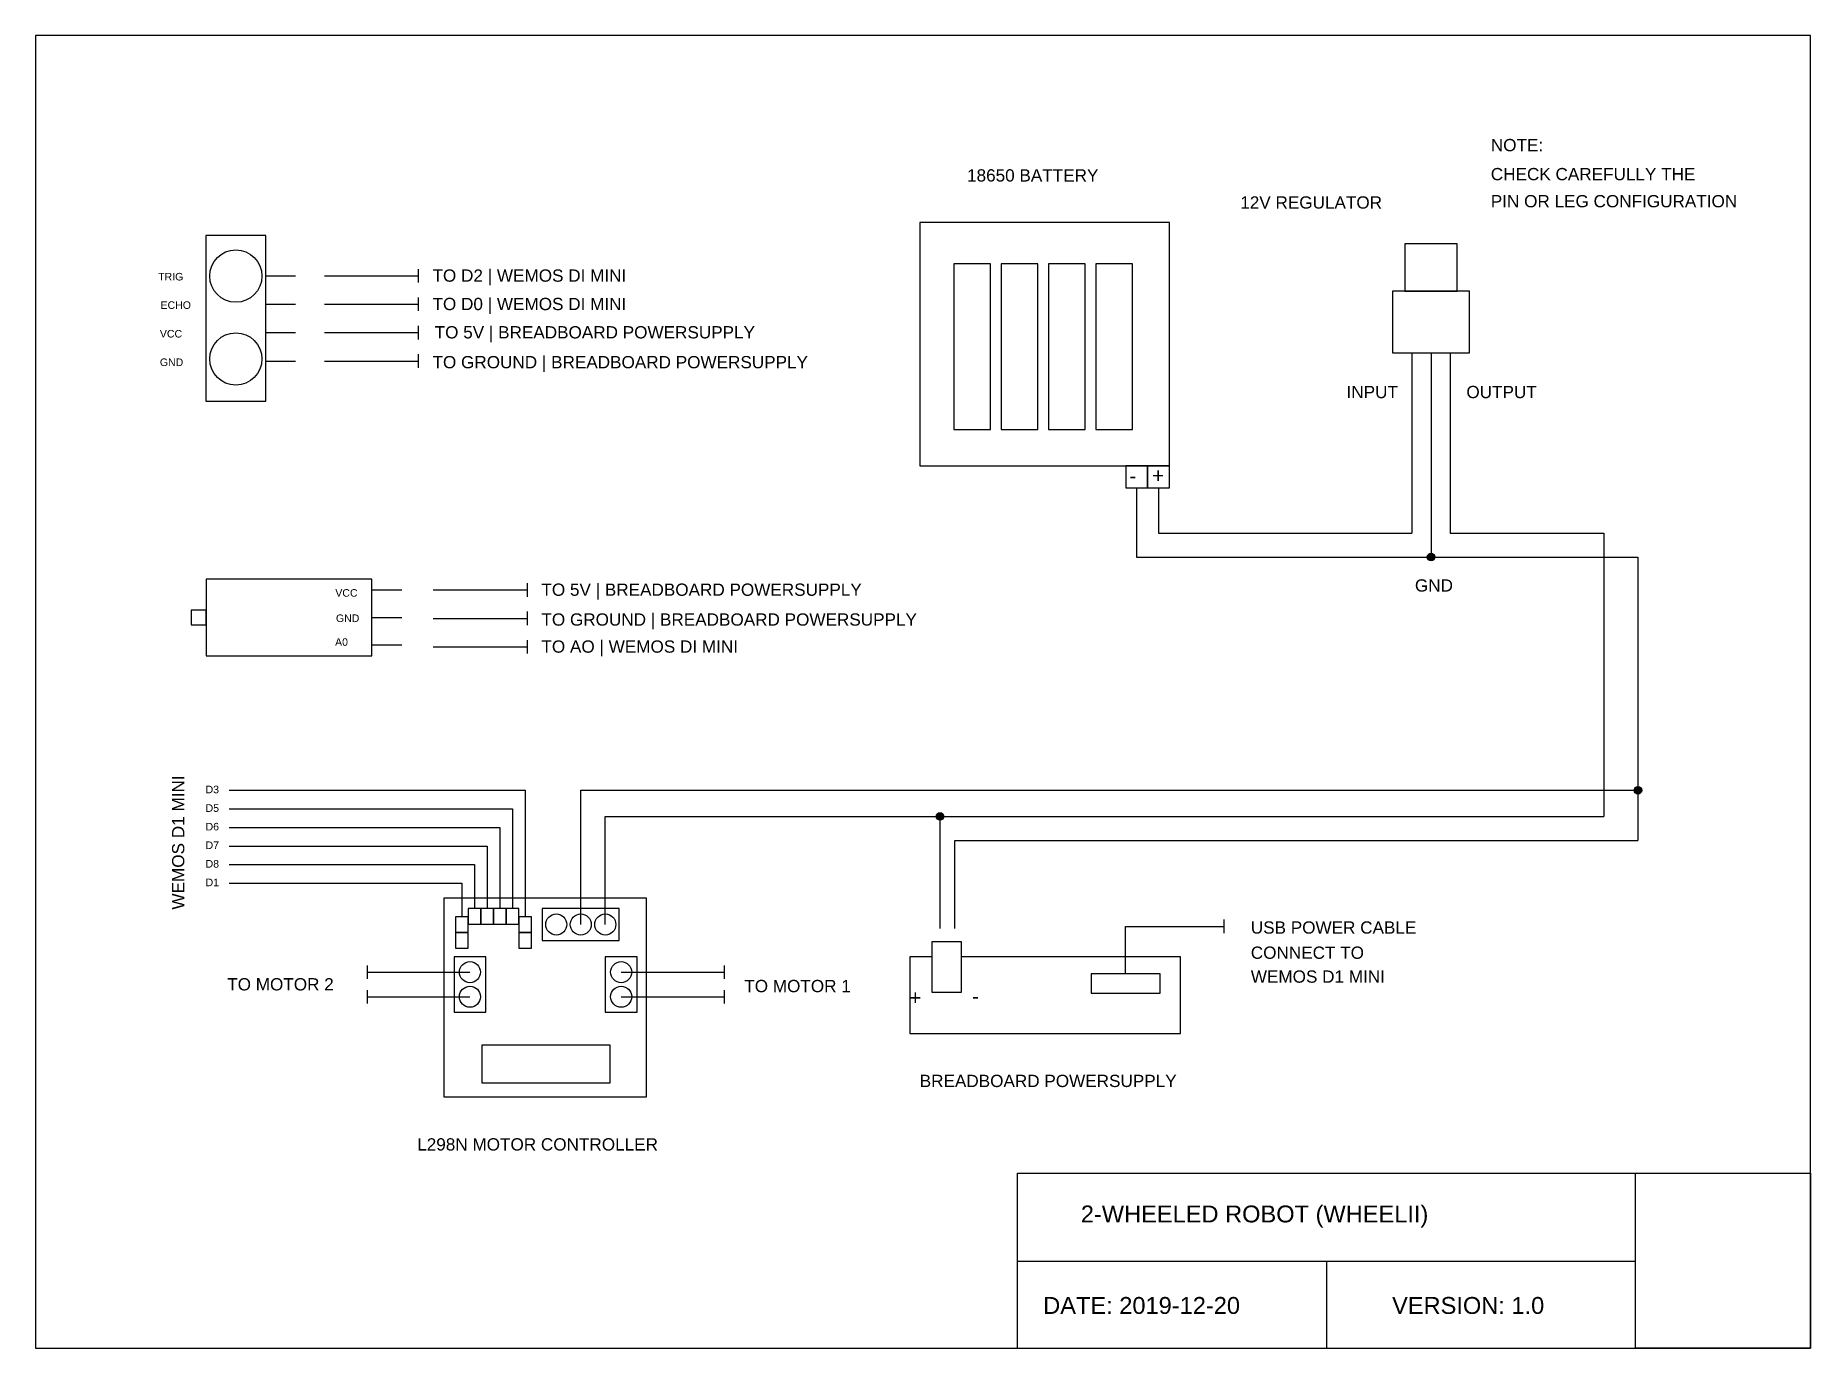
# Model space of a CAD drawing. Header units: inches. Extents: x 7.5 to 42, y -4.3 to 21.2.
import ezdxf

# ---------------------------------------------------------------- set-up
doc = ezdxf.new("R2010")
doc.units = ezdxf.units.IN
doc.header["$MEASUREMENT"] = 0
for name, color, linetype in [('Connections', 253, 'Continuous'), ('Hardware', 142, 'Continuous'), ('Hardware Text', 7, 'Continuous')]:
    doc.layers.add(name, color=color, linetype=linetype)
doc.styles.get("Standard").update_dxf_attribs({"font": 'arial.ttf'})
picture_1 = doc.add_image_def('image1.png', size_in_pixel=(2400, 2400))

msp = doc.modelspace()

# ---------------------------------------------------------------- hatches: boundary and pattern name
at = {"layer": 'Connections'}
h = msp.add_hatch(color=256, dxfattribs=at)
h.set_gradient(color1=(255, 255, 255), one_color=1, name='INVSPHERICAL')
edge = h.paths.add_edge_path()
edge.add_arc((34.651, 11.074), 0.0735, 0, 360)
h = msp.add_hatch(color=256, dxfattribs=at)
h.set_gradient(color1=(255, 255, 255), one_color=1, name='INVSPHERICAL')
edge = h.paths.add_edge_path()
edge.add_arc((38.673, 6.544), 0.0735, 0, 360)
h = msp.add_hatch(color=256, dxfattribs=at)
h.set_gradient(color1=(255, 255, 255), one_color=1, name='INVSPHERICAL')
edge = h.paths.add_edge_path()
edge.add_arc((25.108, 6.035), 0.0735, 0, 360)

# ---------------------------------------------------------------- linework, layer by layer
for p, q in [((26.614, -4.3), (26.614, -0.893)), ((26.614, -0.893), (38.626, -0.893)), ((38.626, -2.609), (26.614, -2.609)), ((32.62, -2.609), (32.62, -4.3))]:
    msp.add_line(p, q)
msp.add_lwpolyline([(42.027, 21.206), (7.527, 21.206), (7.527, -4.294), (42.027, -4.294)], close=True)
for p, q in [((14.964, 16.67), (14.964, 16.407)), ((13.142, 16.539), (14.964, 16.539)), ((13.142, 15.987), (14.964, 15.987)), ((14.964, 16.118), (14.964, 15.856)), ((14.964, 15.566), (14.964, 15.304)), ((13.142, 15.435), (14.964, 15.435)), ((13.142, 14.883), (14.964, 14.883)), ((14.964, 15.014), (14.964, 14.752)), ((34.277, 14.182), (34.277, 11.542)), ((34.651, 14.182), (34.651, 11.074)), ((35.024, 14.182), (35.024, 11.542)), ((28.929, 12.419), (28.929, 11.074)), ((29.353, 12.419), (29.353, 11.542)), ((29.353, 11.542), (34.277, 11.542)), ((35.024, 11.542), (38.011, 11.542)), ((38.011, 11.542), (38.011, 6.035)), ((28.929, 11.074), (38.673, 11.074)), ((38.673, 11.074), (38.673, 5.567)), ((15.259, 10.436), (17.08, 10.436)), ((17.08, 10.567), (17.08, 10.304)), ((17.08, 10.015), (17.08, 9.752)), ((15.259, 9.884), (17.08, 9.884)), ((15.259, 9.332), (17.08, 9.332)), ((17.08, 9.463), (17.08, 9.201)), ((11.289, 6.544), (17.042, 6.544)), ((17.042, 6.544), (17.042, 4.088)), ((18.125, 3.937), (18.125, 6.544)), ((18.125, 6.544), (38.673, 6.544)), ((11.289, 6.183), (16.796, 6.183)), ((16.796, 6.183), (16.796, 4.245)), ((18.602, 3.937), (18.602, 6.035)), ((18.602, 6.035), (30.974, 6.035)), ((25.108, 3.861), (25.108, 6.035)), ((30.974, 6.035), (38.011, 6.035)), ((11.289, 5.822), (16.551, 5.822)), ((16.551, 5.822), (16.551, 4.245)), ((25.396, 3.861), (25.396, 5.567)), ((25.396, 5.567), (38.673, 5.567)), ((11.289, 5.461), (16.305, 5.461)), ((16.305, 5.461), (16.305, 4.245)), ((11.289, 5.1), (16.059, 5.1)), ((16.059, 5.1), (16.059, 4.245)), ((11.289, 4.739), (15.813, 4.739)), ((15.813, 4.739), (15.813, 4.088)), ((28.714, 2.978), (28.714, 3.9)), ((28.714, 3.9), (30.624, 3.9)), ((30.624, 4.031), (30.624, 3.768)), ((13.97, 3.141), (13.97, 2.879)), ((20.91, 3.141), (20.91, 2.879)), ((13.97, 3.01), (15.97, 3.01)), ((18.91, 3.01), (20.91, 3.01)), ((13.97, 2.664), (13.97, 2.402)), ((13.97, 2.533), (15.97, 2.533)), ((18.91, 2.533), (20.91, 2.533)), ((20.91, 2.664), (20.91, 2.402))]:
    msp.add_line(p, q, dxfattribs=at)
for centre in [(34.651, 11.074), (38.673, 6.544), (25.108, 6.035)]:
    msp.add_circle(centre, 0.0735, dxfattribs=at)
at = {"layer": 'Hardware'}
for p, q in [((12.004, 16.539), (12.582, 16.539)), ((12.004, 15.987), (12.582, 15.987)), ((12.004, 15.435), (12.582, 15.435)), ((12.004, 14.883), (12.582, 14.883)), ((34.277, 15.039), (34.277, 14.182)), ((34.651, 15.039), (34.651, 14.182)), ((35.024, 15.039), (35.024, 14.182)), ((14.062, 10.436), (14.645, 10.436)), ((14.062, 9.901), (14.645, 9.901)), ((14.062, 9.367), (14.645, 9.367))]:
    msp.add_line(p, q, dxfattribs=at)
for points in [[(10.836, 17.321), (10.836, 14.101), (12.004, 14.101), (12.004, 17.321)], [(29.565, 12.85), (29.565, 17.576), (24.712, 17.576), (24.712, 12.85)], [(34.142, 17.161), (34.142, 16.243), (35.16, 16.243), (35.16, 17.161)], [(25.374, 16.771), (25.374, 13.551), (26.089, 13.551), (26.089, 16.771)], [(26.294, 16.771), (26.294, 13.551), (27.009, 13.551), (27.009, 16.771)], [(27.214, 16.771), (27.214, 13.551), (27.929, 13.551), (27.929, 16.771)], [(28.134, 16.771), (28.134, 13.551), (28.849, 13.551), (28.849, 16.771)], [(33.905, 16.243), (33.905, 15.039), (35.397, 15.039), (35.397, 16.243)], [(29.141, 12.419), (29.141, 12.85), (28.717, 12.85), (28.717, 12.419)], [(29.565, 12.419), (29.565, 12.85), (29.141, 12.85), (29.141, 12.419)], [(10.842, 9.155), (14.062, 9.155), (14.062, 10.647), (10.842, 10.647)], [(10.842, 10.043), (10.554, 10.043), (10.554, 9.76), (10.842, 9.76)], [(19.403, 0.586), (19.403, 4.45), (15.465, 4.45), (15.465, 0.586)], [(15.936, 3.94), (16.182, 3.94), (16.182, 4.245), (15.936, 4.245)], [(16.182, 3.94), (16.428, 3.94), (16.428, 4.245), (16.182, 4.245)], [(16.428, 3.94), (16.674, 3.94), (16.674, 4.245), (16.428, 4.245)], [(16.674, 3.94), (16.919, 3.94), (16.919, 4.245), (16.674, 4.245)], [(18.874, 3.629), (18.874, 4.245), (17.376, 4.245), (17.376, 3.629)], [(15.691, 3.783), (15.936, 3.783), (15.936, 4.088), (15.691, 4.088)], [(16.919, 3.783), (17.165, 3.783), (17.165, 4.088), (16.919, 4.088)], [(15.691, 3.478), (15.936, 3.478), (15.936, 3.783), (15.691, 3.783)], [(16.919, 3.478), (17.165, 3.478), (17.165, 3.783), (16.919, 3.783)], [(24.947, 2.621), (25.524, 2.621), (25.524, 3.599), (24.947, 3.599)], [(16.278, 3.308), (15.663, 3.308), (15.663, 2.232), (16.278, 2.232)], [(19.218, 3.308), (18.602, 3.308), (18.602, 2.232), (19.218, 2.232)], [(28.042, 2.978), (28.042, 2.602), (29.387, 2.602), (29.387, 2.978)], [(18.696, 0.859), (18.696, 1.592), (16.199, 1.592), (16.199, 0.859)]]:
    msp.add_lwpolyline(points, close=True, dxfattribs=at)
msp.add_lwpolyline([(24.947, 3.311), (24.518, 3.311), (24.518, 1.819), (29.78, 1.819), (29.78, 3.311), (25.524, 3.311)], dxfattribs=at)
for centre, radius in [((11.42, 16.533), 0.508), ((11.42, 14.923), 0.508), ((17.648, 3.937), 0.205), ((18.125, 3.937), 0.205), ((18.602, 3.937), 0.205), ((15.97, 3.01), 0.205), ((18.91, 3.01), 0.205), ((15.97, 2.533), 0.205), ((18.91, 2.533), 0.205)]:
    msp.add_circle(centre, radius, dxfattribs=at)

# ---------------------------------------------------------------- texts
for s, p in [('2-WHEELED ROBOT (WHEELII)', (27.844, -1.851)), ('DATE: 2019-12-20', (27.113, -3.628)), ('VERSION: 1.0', (33.894, -3.628))]:
    msp.add_text(s, height=0.32843).set_placement(p)
for s, height, p in [('TRIG', 0.1466, (9.911, 16.448)), ('ECHO', 0.1466, (9.957, 15.896)), ('VCC', 0.1466, (9.944, 15.34)), ('GND', 0.1466, (9.944, 14.786)), ('-', 0.287, (28.787, 12.51)), ('+', 0.287, (29.23, 12.517)), ('VCC', 0.1466, (13.354, 10.305)), ('GND', 0.1466, (13.366, 9.813)), ('A0', 0.1466, (13.349, 9.351)), ('D3', 0.1466, (10.832, 6.486)), ('D5', 0.1466, (10.832, 6.125)), ('D6', 0.1466, (10.832, 5.764)), ('D7', 0.1466, (10.832, 5.403)), ('D8', 0.1466, (10.832, 5.042)), ('D1', 0.1466, (10.832, 4.681)), ('+', 0.287, (24.512, 2.375)), ('-', 0.287, (25.728, 2.4))]:
    msp.add_text(s, height=height, dxfattribs=at).set_placement(p)
at = {"layer": 'Hardware Text'}
for s, height, p in [('NOTE:', 0.2382, (35.813, 18.959)), ('CHECK CAREFULLY THE ', 0.23825, (35.813, 18.395)), ('18650 BATTERY', 0.23825, (25.633, 18.37)), ('12V REGULATOR', 0.23825, (30.943, 17.844)), ('PIN OR LEG CONFIGURATION', 0.23825, (35.813, 17.869)), ('TO D2 | WEMOS DI MINI', 0.23825, (15.243, 16.424)), ('TO D0 | WEMOS DI MINI', 0.23825, (15.243, 15.872)), ('TO 5V | BREADBOARD POWERSUPPLY', 0.23825, (15.285, 15.322)), ('TO GROUND | BREADBOARD POWERSUPPLY', 0.23825, (15.243, 14.742)), ('INPUT', 0.2382, (33.009, 14.162)), ('OUTPUT', 0.2382, (35.338, 14.162)), ('TO 5V | BREADBOARD POWERSUPPLY', 0.23825, (17.36, 10.322)), ('GND', 0.2382, (34.338, 10.404)), ('TO GROUND | BREADBOARD POWERSUPPLY', 0.23825, (17.36, 9.742)), ('TO AO | WEMOS DI MINI', 0.23825, (17.36, 9.217)), ('USB POWER CABLE', 0.23825, (31.148, 3.759)), ('CONNECT TO', 0.2382, (31.148, 3.27)), ('TO MOTOR 2', 0.2382, (11.253, 2.656)), ('TO MOTOR 1', 0.2382, (21.303, 2.622)), ('WEMOS D1 MINI', 0.23825, (31.148, 2.806)), ('BREADBOARD POWERSUPPLY', 0.23825, (24.713, 0.779)), ('L298N MOTOR CONTROLLER', 0.23825, (14.946, -0.454))]:
    msp.add_text(s, height=height, dxfattribs=at).set_placement(p)
msp.add_text('WEMOS D1 MINI', height=0.23825, rotation=90, dxfattribs=at).set_placement((10.419, 4.226))

# ---------------------------------------------------------------- pictures from other files: only their frames are drawn
at = {"layer": 'Connections'}
image = msp.add_image(picture_1, insert=(38.626, -4.294), size_in_units=(3.401, 3.401), dxfattribs=at)
image.dxf.flags = 7

doc.saveas('drawing.dxf')
